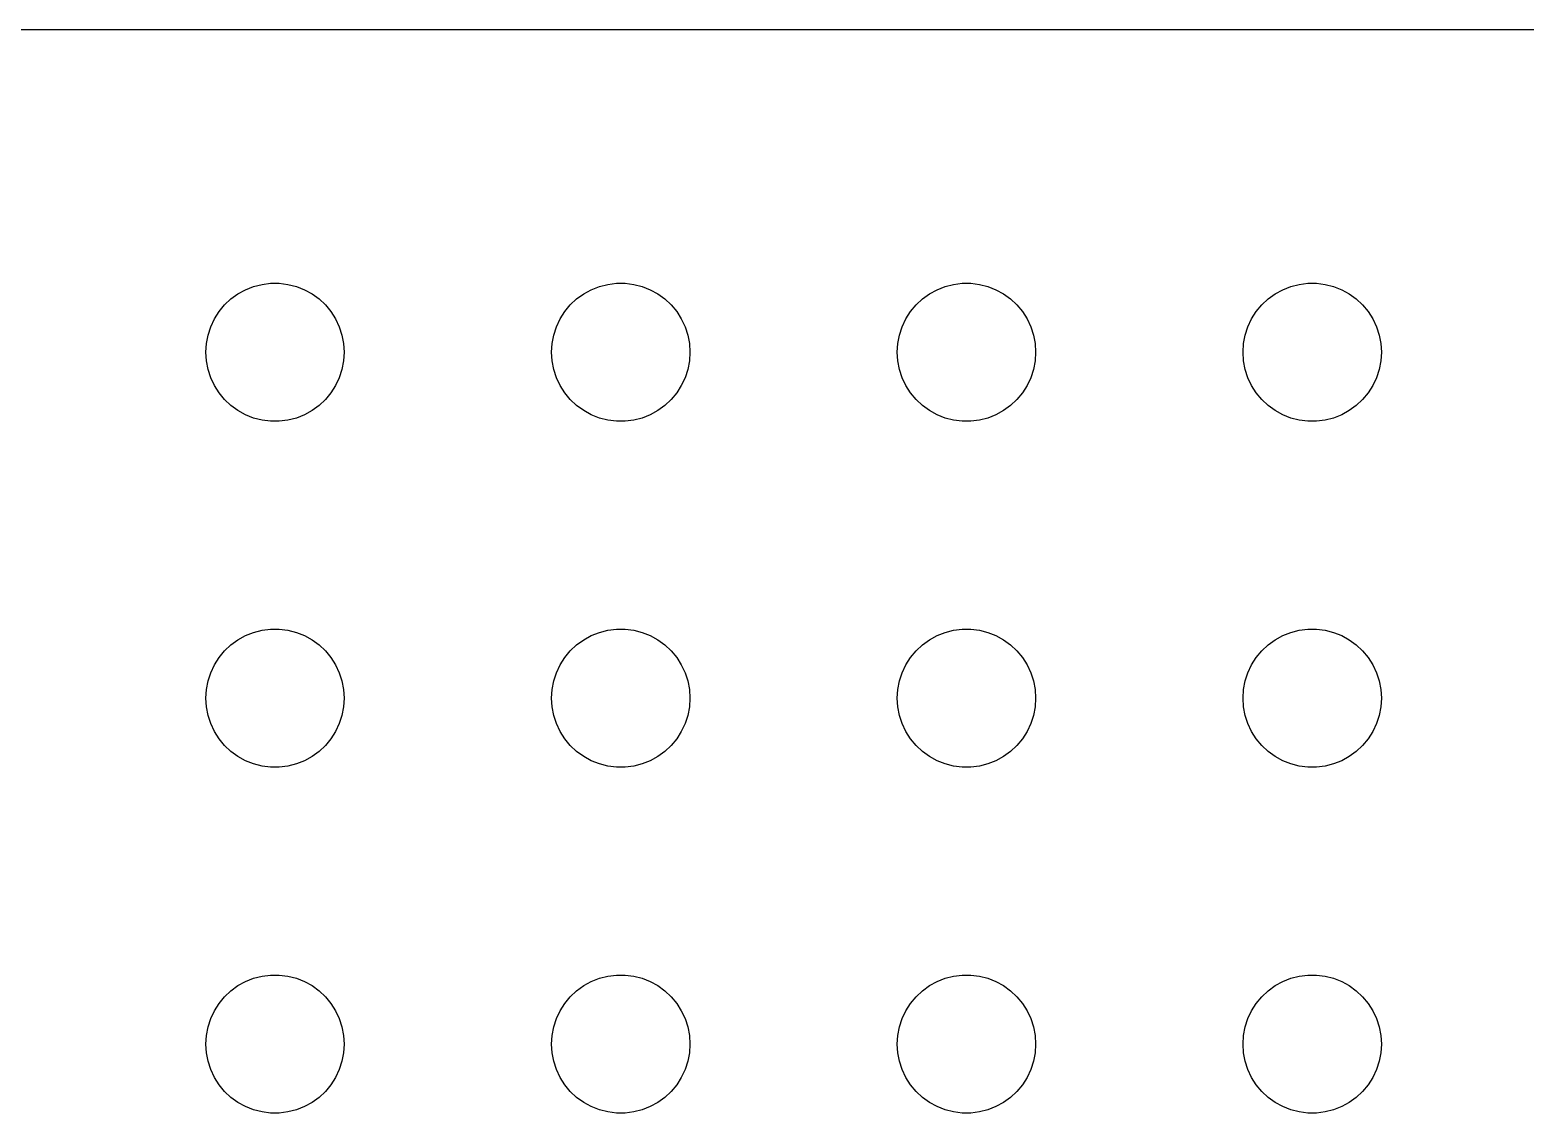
# Model space of a CAD drawing. Header units: metres. Extents: x -134 to 134, y 176 to 394.
# Drawn here: x 32.18 to 64.62, y 370.5 to 393.99 of the extents above; entities that cross this region are included whole.
import ezdxf

# ---------------------------------------------------------------- set-up
doc = ezdxf.new("R2010")
doc.units = ezdxf.units.M

msp = doc.modelspace()

# ---------------------------------------------------------------- linework, layer by layer
for p, q in [((129.814, 393.99), (-129.814, 393.99)), ((36.5439, 388.156), (36.6963, 388.266)), ((36.6963, 388.266), (36.8613, 388.357)), ((36.8613, 388.357), (37.0365, 388.427)), ((37.0365, 388.427), (37.2189, 388.473)), ((37.2189, 388.473), (37.4058, 388.497)), ((37.4058, 388.497), (37.5942, 388.497)), ((37.5942, 388.497), (37.7811, 388.473)), ((37.7811, 388.473), (37.9635, 388.427)), ((37.9635, 388.427), (38.1387, 388.357)), ((38.1387, 388.357), (38.3037, 388.266)), ((38.3037, 388.266), (38.4561, 388.156)), ((44.0439, 388.156), (44.1963, 388.266)), ((44.1963, 388.266), (44.3613, 388.357)), ((44.3613, 388.357), (44.5365, 388.427)), ((44.5365, 388.427), (44.7189, 388.473)), ((44.7189, 388.473), (44.9058, 388.497)), ((44.9058, 388.497), (45.0942, 388.497)), ((45.0942, 388.497), (45.2811, 388.473)), ((45.2811, 388.473), (45.4635, 388.427)), ((45.4635, 388.427), (45.6387, 388.357)), ((45.6387, 388.357), (45.8037, 388.266)), ((45.8037, 388.266), (45.9561, 388.156)), ((51.5439, 388.156), (51.6963, 388.266)), ((51.6963, 388.266), (51.8613, 388.357)), ((51.8613, 388.357), (52.0365, 388.427)), ((52.0365, 388.427), (52.2189, 388.473)), ((52.2189, 388.473), (52.4058, 388.497)), ((52.4058, 388.497), (52.5942, 388.497)), ((52.5942, 388.497), (52.7811, 388.473)), ((52.7811, 388.473), (52.9635, 388.427)), ((52.9635, 388.427), (53.1387, 388.357)), ((53.1387, 388.357), (53.3037, 388.266)), ((53.3037, 388.266), (53.4561, 388.156)), ((59.0439, 388.156), (59.1963, 388.266)), ((59.1963, 388.266), (59.3613, 388.357)), ((59.3613, 388.357), (59.5365, 388.427)), ((59.5365, 388.427), (59.7189, 388.473)), ((59.7189, 388.473), (59.9058, 388.497)), ((59.9058, 388.497), (60.0942, 388.497)), ((60.0942, 388.497), (60.2811, 388.473)), ((60.2811, 388.473), (60.4635, 388.427)), ((60.4635, 388.427), (60.6387, 388.357)), ((60.6387, 388.357), (60.8037, 388.266)), ((60.8037, 388.266), (60.9561, 388.156)), ((36.2865, 387.882), (36.4065, 388.027)), ((36.4065, 388.027), (36.5439, 388.156)), ((38.4561, 388.156), (38.5934, 388.027)), ((38.5934, 388.027), (38.7135, 387.882)), ((43.7865, 387.882), (43.9065, 388.027)), ((43.9065, 388.027), (44.0439, 388.156)), ((45.9561, 388.156), (46.0934, 388.027)), ((46.0934, 388.027), (46.2135, 387.882)), ((51.2865, 387.882), (51.4065, 388.027)), ((51.4065, 388.027), (51.5439, 388.156)), ((53.4561, 388.156), (53.5934, 388.027)), ((53.5934, 388.027), (53.7135, 387.882)), ((58.7865, 387.882), (58.9065, 388.027)), ((58.9065, 388.027), (59.0439, 388.156)), ((60.9561, 388.156), (61.0934, 388.027)), ((61.0934, 388.027), (61.2135, 387.882)), ((36.1053, 387.552), (36.1855, 387.723)), ((36.1855, 387.723), (36.2865, 387.882)), ((38.7135, 387.882), (38.8145, 387.723)), ((38.8145, 387.723), (38.8947, 387.552)), ((43.6053, 387.552), (43.6855, 387.723)), ((43.6855, 387.723), (43.7865, 387.882)), ((46.2135, 387.882), (46.3145, 387.723)), ((46.3145, 387.723), (46.3947, 387.552)), ((51.1053, 387.552), (51.1855, 387.723)), ((51.1855, 387.723), (51.2865, 387.882)), ((53.7135, 387.882), (53.8145, 387.723)), ((53.8145, 387.723), (53.8947, 387.552)), ((58.6053, 387.552), (58.6855, 387.723)), ((58.6855, 387.723), (58.7865, 387.882)), ((61.2135, 387.882), (61.3145, 387.723)), ((61.3145, 387.723), (61.3947, 387.552)), ((36.0118, 387.188), (36.0471, 387.373)), ((36.0471, 387.373), (36.1053, 387.552)), ((38.8947, 387.552), (38.9529, 387.373)), ((38.9529, 387.373), (38.9882, 387.188)), ((43.5118, 387.188), (43.5471, 387.373)), ((43.5471, 387.373), (43.6053, 387.552)), ((46.3947, 387.552), (46.4529, 387.373)), ((46.4529, 387.373), (46.4882, 387.188)), ((51.0118, 387.188), (51.0471, 387.373)), ((51.0471, 387.373), (51.1053, 387.552)), ((53.8947, 387.552), (53.9529, 387.373)), ((53.9529, 387.373), (53.9882, 387.188)), ((58.5118, 387.188), (58.5471, 387.373)), ((58.5471, 387.373), (58.6053, 387.552)), ((61.3947, 387.552), (61.4529, 387.373)), ((61.4529, 387.373), (61.4882, 387.188)), ((36, 387), (36.0118, 387.188)), ((36.0118, 386.812), (36, 387)), ((38.9882, 387.188), (39, 387)), ((39, 387), (38.9882, 386.812)), ((43.5, 387), (43.5118, 387.188)), ((43.5118, 386.812), (43.5, 387)), ((46.4882, 387.188), (46.5, 387)), ((46.5, 387), (46.4882, 386.812)), ((51, 387), (51.0118, 387.188)), ((51.0118, 386.812), (51, 387)), ((53.9882, 387.188), (54, 387)), ((54, 387), (53.9882, 386.812)), ((58.5, 387), (58.5118, 387.188)), ((58.5118, 386.812), (58.5, 387)), ((61.4882, 387.188), (61.5, 387)), ((61.5, 387), (61.4882, 386.812)), ((36.0471, 386.627), (36.0118, 386.812)), ((36.1053, 386.448), (36.0471, 386.627)), ((38.9529, 386.627), (38.8947, 386.448)), ((38.9882, 386.812), (38.9529, 386.627)), ((43.5471, 386.627), (43.5118, 386.812)), ((43.6053, 386.448), (43.5471, 386.627)), ((46.4529, 386.627), (46.3947, 386.448)), ((46.4882, 386.812), (46.4529, 386.627)), ((51.0471, 386.627), (51.0118, 386.812)), ((51.1053, 386.448), (51.0471, 386.627)), ((53.9529, 386.627), (53.8947, 386.448)), ((53.9882, 386.812), (53.9529, 386.627)), ((58.5471, 386.627), (58.5118, 386.812)), ((58.6053, 386.448), (58.5471, 386.627)), ((61.4529, 386.627), (61.3947, 386.448)), ((61.4882, 386.812), (61.4529, 386.627)), ((36.1855, 386.277), (36.1053, 386.448)), ((38.8947, 386.448), (38.8145, 386.277)), ((43.6855, 386.277), (43.6053, 386.448)), ((46.3947, 386.448), (46.3145, 386.277)), ((51.1855, 386.277), (51.1053, 386.448)), ((53.8947, 386.448), (53.8145, 386.277)), ((58.6855, 386.277), (58.6053, 386.448)), ((61.3947, 386.448), (61.3145, 386.277)), ((36.2865, 386.118), (36.1855, 386.277)), ((36.4065, 385.973), (36.2865, 386.118)), ((36.5439, 385.844), (36.4065, 385.973)), ((38.5934, 385.973), (38.4561, 385.844)), ((38.7135, 386.118), (38.5934, 385.973)), ((38.8145, 386.277), (38.7135, 386.118)), ((43.7865, 386.118), (43.6855, 386.277)), ((43.9065, 385.973), (43.7865, 386.118)), ((44.0439, 385.844), (43.9065, 385.973)), ((46.0934, 385.973), (45.9561, 385.844)), ((46.2135, 386.118), (46.0934, 385.973)), ((46.3145, 386.277), (46.2135, 386.118)), ((51.2865, 386.118), (51.1855, 386.277)), ((51.4065, 385.973), (51.2865, 386.118)), ((51.5439, 385.844), (51.4065, 385.973)), ((53.5934, 385.973), (53.4561, 385.844)), ((53.7135, 386.118), (53.5934, 385.973)), ((53.8145, 386.277), (53.7135, 386.118)), ((58.7865, 386.118), (58.6855, 386.277)), ((58.9065, 385.973), (58.7865, 386.118)), ((59.0439, 385.844), (58.9065, 385.973)), ((61.0934, 385.973), (60.9561, 385.844)), ((61.2135, 386.118), (61.0934, 385.973)), ((61.3145, 386.277), (61.2135, 386.118)), ((36.6963, 385.734), (36.5439, 385.844)), ((36.8613, 385.643), (36.6963, 385.734)), ((37.0365, 385.573), (36.8613, 385.643)), ((38.1387, 385.643), (37.9635, 385.573)), ((38.3037, 385.734), (38.1387, 385.643)), ((38.4561, 385.844), (38.3037, 385.734)), ((44.1963, 385.734), (44.0439, 385.844)), ((44.3613, 385.643), (44.1963, 385.734)), ((44.5365, 385.573), (44.3613, 385.643)), ((45.6387, 385.643), (45.4635, 385.573)), ((45.8037, 385.734), (45.6387, 385.643)), ((45.9561, 385.844), (45.8037, 385.734)), ((51.6963, 385.734), (51.5439, 385.844)), ((51.8613, 385.643), (51.6963, 385.734)), ((52.0365, 385.573), (51.8613, 385.643)), ((53.1387, 385.643), (52.9635, 385.573)), ((53.3037, 385.734), (53.1387, 385.643)), ((53.4561, 385.844), (53.3037, 385.734)), ((59.1963, 385.734), (59.0439, 385.844)), ((59.3613, 385.643), (59.1963, 385.734)), ((59.5365, 385.573), (59.3613, 385.643)), ((60.6387, 385.643), (60.4635, 385.573)), ((60.8037, 385.734), (60.6387, 385.643)), ((60.9561, 385.844), (60.8037, 385.734)), ((37.2189, 385.527), (37.0365, 385.573)), ((37.4058, 385.503), (37.2189, 385.527)), ((37.5942, 385.503), (37.4058, 385.503)), ((37.7811, 385.527), (37.5942, 385.503)), ((37.9635, 385.573), (37.7811, 385.527)), ((44.7189, 385.527), (44.5365, 385.573)), ((44.9058, 385.503), (44.7189, 385.527)), ((45.0942, 385.503), (44.9058, 385.503)), ((45.2811, 385.527), (45.0942, 385.503)), ((45.4635, 385.573), (45.2811, 385.527)), ((52.2189, 385.527), (52.0365, 385.573)), ((52.4058, 385.503), (52.2189, 385.527)), ((52.5942, 385.503), (52.4058, 385.503)), ((52.7811, 385.527), (52.5942, 385.503)), ((52.9635, 385.573), (52.7811, 385.527)), ((59.7189, 385.527), (59.5365, 385.573)), ((59.9058, 385.503), (59.7189, 385.527)), ((60.0942, 385.503), (59.9058, 385.503)), ((60.2811, 385.527), (60.0942, 385.503)), ((60.4635, 385.573), (60.2811, 385.527)), ((36.6963, 380.766), (36.8613, 380.857)), ((36.8613, 380.857), (37.0365, 380.927)), ((37.0365, 380.927), (37.2189, 380.973)), ((37.2189, 380.973), (37.4058, 380.997)), ((37.4058, 380.997), (37.5942, 380.997)), ((37.5942, 380.997), (37.7811, 380.973)), ((37.7811, 380.973), (37.9635, 380.927)), ((37.9635, 380.927), (38.1387, 380.857)), ((38.1387, 380.857), (38.3037, 380.766)), ((44.1963, 380.766), (44.3613, 380.857)), ((44.3613, 380.857), (44.5365, 380.927)), ((44.5365, 380.927), (44.7189, 380.973)), ((44.7189, 380.973), (44.9058, 380.997)), ((44.9058, 380.997), (45.0942, 380.997)), ((45.0942, 380.997), (45.2811, 380.973)), ((45.2811, 380.973), (45.4635, 380.927)), ((45.4635, 380.927), (45.6387, 380.857)), ((45.6387, 380.857), (45.8037, 380.766)), ((51.6963, 380.766), (51.8613, 380.857)), ((51.8613, 380.857), (52.0365, 380.927)), ((52.0365, 380.927), (52.2189, 380.973)), ((52.2189, 380.973), (52.4058, 380.997)), ((52.4058, 380.997), (52.5942, 380.997)), ((52.5942, 380.997), (52.7811, 380.973)), ((52.7811, 380.973), (52.9635, 380.927)), ((52.9635, 380.927), (53.1387, 380.857)), ((53.1387, 380.857), (53.3037, 380.766)), ((59.1963, 380.766), (59.3613, 380.857)), ((59.3613, 380.857), (59.5365, 380.927)), ((59.5365, 380.927), (59.7189, 380.973)), ((59.7189, 380.973), (59.9058, 380.997)), ((59.9058, 380.997), (60.0942, 380.997)), ((60.0942, 380.997), (60.2811, 380.973)), ((60.2811, 380.973), (60.4635, 380.927)), ((60.4635, 380.927), (60.6387, 380.857)), ((60.6387, 380.857), (60.8037, 380.766)), ((36.2865, 380.382), (36.4065, 380.527)), ((36.4065, 380.527), (36.5439, 380.656)), ((36.5439, 380.656), (36.6963, 380.766)), ((38.3037, 380.766), (38.4561, 380.656)), ((38.4561, 380.656), (38.5934, 380.527)), ((38.5934, 380.527), (38.7135, 380.382)), ((43.7865, 380.382), (43.9065, 380.527)), ((43.9065, 380.527), (44.0439, 380.656)), ((44.0439, 380.656), (44.1963, 380.766)), ((45.8037, 380.766), (45.9561, 380.656)), ((45.9561, 380.656), (46.0934, 380.527)), ((46.0934, 380.527), (46.2135, 380.382)), ((51.2865, 380.382), (51.4065, 380.527)), ((51.4065, 380.527), (51.5439, 380.656)), ((51.5439, 380.656), (51.6963, 380.766)), ((53.3037, 380.766), (53.4561, 380.656)), ((53.4561, 380.656), (53.5934, 380.527)), ((53.5934, 380.527), (53.7135, 380.382)), ((58.7865, 380.382), (58.9065, 380.527)), ((58.9065, 380.527), (59.0439, 380.656)), ((59.0439, 380.656), (59.1963, 380.766)), ((60.8037, 380.766), (60.9561, 380.656)), ((60.9561, 380.656), (61.0934, 380.527)), ((61.0934, 380.527), (61.2135, 380.382)), ((36.1053, 380.052), (36.1855, 380.223)), ((36.1855, 380.223), (36.2865, 380.382)), ((38.7135, 380.382), (38.8145, 380.223)), ((38.8145, 380.223), (38.8947, 380.052)), ((43.6053, 380.052), (43.6855, 380.223)), ((43.6855, 380.223), (43.7865, 380.382)), ((46.2135, 380.382), (46.3145, 380.223)), ((46.3145, 380.223), (46.3947, 380.052)), ((51.1053, 380.052), (51.1855, 380.223)), ((51.1855, 380.223), (51.2865, 380.382)), ((53.7135, 380.382), (53.8145, 380.223)), ((53.8145, 380.223), (53.8947, 380.052)), ((58.6053, 380.052), (58.6855, 380.223)), ((58.6855, 380.223), (58.7865, 380.382)), ((61.2135, 380.382), (61.3145, 380.223)), ((61.3145, 380.223), (61.3947, 380.052)), ((36.0118, 379.688), (36.0471, 379.873)), ((36.0471, 379.873), (36.1053, 380.052)), ((38.8947, 380.052), (38.9529, 379.873)), ((38.9529, 379.873), (38.9882, 379.688)), ((43.5118, 379.688), (43.5471, 379.873)), ((43.5471, 379.873), (43.6053, 380.052)), ((46.3947, 380.052), (46.4529, 379.873)), ((46.4529, 379.873), (46.4882, 379.688)), ((51.0118, 379.688), (51.0471, 379.873)), ((51.0471, 379.873), (51.1053, 380.052)), ((53.8947, 380.052), (53.9529, 379.873)), ((53.9529, 379.873), (53.9882, 379.688)), ((58.5118, 379.688), (58.5471, 379.873)), ((58.5471, 379.873), (58.6053, 380.052)), ((61.3947, 380.052), (61.4529, 379.873)), ((61.4529, 379.873), (61.4882, 379.688)), ((36, 379.5), (36.0118, 379.688)), ((36.0118, 379.312), (36, 379.5)), ((38.9882, 379.688), (39, 379.5)), ((39, 379.5), (38.9882, 379.312)), ((43.5, 379.5), (43.5118, 379.688)), ((43.5118, 379.312), (43.5, 379.5)), ((46.4882, 379.688), (46.5, 379.5)), ((46.5, 379.5), (46.4882, 379.312)), ((51, 379.5), (51.0118, 379.688)), ((51.0118, 379.312), (51, 379.5)), ((53.9882, 379.688), (54, 379.5)), ((54, 379.5), (53.9882, 379.312)), ((58.5, 379.5), (58.5118, 379.688)), ((58.5118, 379.312), (58.5, 379.5)), ((61.4882, 379.688), (61.5, 379.5)), ((61.5, 379.5), (61.4882, 379.312)), ((36.0471, 379.127), (36.0118, 379.312)), ((38.9882, 379.312), (38.9529, 379.127)), ((43.5471, 379.127), (43.5118, 379.312)), ((46.4882, 379.312), (46.4529, 379.127)), ((51.0471, 379.127), (51.0118, 379.312)), ((53.9882, 379.312), (53.9529, 379.127)), ((58.5471, 379.127), (58.5118, 379.312)), ((61.4882, 379.312), (61.4529, 379.127)), ((36.1053, 378.948), (36.0471, 379.127)), ((36.1855, 378.777), (36.1053, 378.948)), ((38.8947, 378.948), (38.8145, 378.777)), ((38.9529, 379.127), (38.8947, 378.948)), ((43.6053, 378.948), (43.5471, 379.127)), ((43.6855, 378.777), (43.6053, 378.948)), ((46.3947, 378.948), (46.3145, 378.777)), ((46.4529, 379.127), (46.3947, 378.948)), ((51.1053, 378.948), (51.0471, 379.127)), ((51.1855, 378.777), (51.1053, 378.948)), ((53.8947, 378.948), (53.8145, 378.777)), ((53.9529, 379.127), (53.8947, 378.948)), ((58.6053, 378.948), (58.5471, 379.127)), ((58.6855, 378.777), (58.6053, 378.948)), ((61.3947, 378.948), (61.3145, 378.777)), ((61.4529, 379.127), (61.3947, 378.948)), ((36.2865, 378.618), (36.1855, 378.777)), ((36.4065, 378.473), (36.2865, 378.618)), ((38.7135, 378.618), (38.5934, 378.473)), ((38.8145, 378.777), (38.7135, 378.618)), ((43.7865, 378.618), (43.6855, 378.777)), ((43.9065, 378.473), (43.7865, 378.618)), ((46.2135, 378.618), (46.0934, 378.473)), ((46.3145, 378.777), (46.2135, 378.618)), ((51.2865, 378.618), (51.1855, 378.777)), ((51.4065, 378.473), (51.2865, 378.618)), ((53.7135, 378.618), (53.5934, 378.473)), ((53.8145, 378.777), (53.7135, 378.618)), ((58.7865, 378.618), (58.6855, 378.777)), ((58.9065, 378.473), (58.7865, 378.618)), ((61.2135, 378.618), (61.0934, 378.473)), ((61.3145, 378.777), (61.2135, 378.618)), ((36.5439, 378.344), (36.4065, 378.473)), ((36.6963, 378.234), (36.5439, 378.344)), ((36.8613, 378.143), (36.6963, 378.234)), ((38.3037, 378.234), (38.1387, 378.143)), ((38.4561, 378.344), (38.3037, 378.234)), ((38.5934, 378.473), (38.4561, 378.344)), ((44.0439, 378.344), (43.9065, 378.473)), ((44.1963, 378.234), (44.0439, 378.344)), ((44.3613, 378.143), (44.1963, 378.234)), ((45.8037, 378.234), (45.6387, 378.143)), ((45.9561, 378.344), (45.8037, 378.234)), ((46.0934, 378.473), (45.9561, 378.344)), ((51.5439, 378.344), (51.4065, 378.473)), ((51.6963, 378.234), (51.5439, 378.344)), ((51.8613, 378.143), (51.6963, 378.234)), ((53.3037, 378.234), (53.1387, 378.143)), ((53.4561, 378.344), (53.3037, 378.234)), ((53.5934, 378.473), (53.4561, 378.344)), ((59.0439, 378.344), (58.9065, 378.473)), ((59.1963, 378.234), (59.0439, 378.344)), ((59.3613, 378.143), (59.1963, 378.234)), ((60.8037, 378.234), (60.6387, 378.143)), ((60.9561, 378.344), (60.8037, 378.234)), ((61.0934, 378.473), (60.9561, 378.344)), ((37.0365, 378.073), (36.8613, 378.143)), ((37.2189, 378.027), (37.0365, 378.073)), ((37.4058, 378.003), (37.2189, 378.027)), ((37.5942, 378.003), (37.4058, 378.003)), ((37.7811, 378.027), (37.5942, 378.003)), ((37.9635, 378.073), (37.7811, 378.027)), ((38.1387, 378.143), (37.9635, 378.073)), ((44.5365, 378.073), (44.3613, 378.143)), ((44.7189, 378.027), (44.5365, 378.073)), ((44.9058, 378.003), (44.7189, 378.027)), ((45.0942, 378.003), (44.9058, 378.003)), ((45.2811, 378.027), (45.0942, 378.003)), ((45.4635, 378.073), (45.2811, 378.027)), ((45.6387, 378.143), (45.4635, 378.073)), ((52.0365, 378.073), (51.8613, 378.143)), ((52.2189, 378.027), (52.0365, 378.073)), ((52.4058, 378.003), (52.2189, 378.027)), ((52.5942, 378.003), (52.4058, 378.003)), ((52.7811, 378.027), (52.5942, 378.003)), ((52.9635, 378.073), (52.7811, 378.027)), ((53.1387, 378.143), (52.9635, 378.073)), ((59.5365, 378.073), (59.3613, 378.143)), ((59.7189, 378.027), (59.5365, 378.073)), ((59.9058, 378.003), (59.7189, 378.027)), ((60.0942, 378.003), (59.9058, 378.003)), ((60.2811, 378.027), (60.0942, 378.003)), ((60.4635, 378.073), (60.2811, 378.027)), ((60.6387, 378.143), (60.4635, 378.073)), ((36.6963, 373.266), (36.8613, 373.357)), ((36.8613, 373.357), (37.0365, 373.427)), ((37.0365, 373.427), (37.2189, 373.473)), ((37.2189, 373.473), (37.4058, 373.497)), ((37.4058, 373.497), (37.5942, 373.497)), ((37.5942, 373.497), (37.7811, 373.473)), ((37.7811, 373.473), (37.9635, 373.427)), ((37.9635, 373.427), (38.1387, 373.357)), ((38.1387, 373.357), (38.3037, 373.266)), ((44.1963, 373.266), (44.3613, 373.357)), ((44.3613, 373.357), (44.5365, 373.427)), ((44.5365, 373.427), (44.7189, 373.473)), ((44.7189, 373.473), (44.9058, 373.497)), ((44.9058, 373.497), (45.0942, 373.497)), ((45.0942, 373.497), (45.2811, 373.473)), ((45.2811, 373.473), (45.4635, 373.427)), ((45.4635, 373.427), (45.6387, 373.357)), ((45.6387, 373.357), (45.8037, 373.266)), ((51.6963, 373.266), (51.8613, 373.357)), ((51.8613, 373.357), (52.0365, 373.427)), ((52.0365, 373.427), (52.2189, 373.473)), ((52.2189, 373.473), (52.4058, 373.497)), ((52.4058, 373.497), (52.5942, 373.497)), ((52.5942, 373.497), (52.7811, 373.473)), ((52.7811, 373.473), (52.9635, 373.427)), ((52.9635, 373.427), (53.1387, 373.357)), ((53.1387, 373.357), (53.3037, 373.266)), ((59.1963, 373.266), (59.3613, 373.357)), ((59.3613, 373.357), (59.5365, 373.427)), ((59.5365, 373.427), (59.7189, 373.473)), ((59.7189, 373.473), (59.9058, 373.497)), ((59.9058, 373.497), (60.0942, 373.497)), ((60.0942, 373.497), (60.2811, 373.473)), ((60.2811, 373.473), (60.4635, 373.427)), ((60.4635, 373.427), (60.6387, 373.357)), ((60.6387, 373.357), (60.8037, 373.266)), ((36.2865, 372.882), (36.4065, 373.027)), ((36.4065, 373.027), (36.5439, 373.156)), ((36.5439, 373.156), (36.6963, 373.266)), ((38.3037, 373.266), (38.4561, 373.156)), ((38.4561, 373.156), (38.5934, 373.027)), ((38.5934, 373.027), (38.7135, 372.882)), ((43.7865, 372.882), (43.9065, 373.027)), ((43.9065, 373.027), (44.0439, 373.156)), ((44.0439, 373.156), (44.1963, 373.266)), ((45.8037, 373.266), (45.9561, 373.156)), ((45.9561, 373.156), (46.0934, 373.027)), ((46.0934, 373.027), (46.2135, 372.882)), ((51.2865, 372.882), (51.4065, 373.027)), ((51.4065, 373.027), (51.5439, 373.156)), ((51.5439, 373.156), (51.6963, 373.266)), ((53.3037, 373.266), (53.4561, 373.156)), ((53.4561, 373.156), (53.5934, 373.027)), ((53.5934, 373.027), (53.7135, 372.882)), ((58.7865, 372.882), (58.9065, 373.027)), ((58.9065, 373.027), (59.0439, 373.156)), ((59.0439, 373.156), (59.1963, 373.266)), ((60.8037, 373.266), (60.9561, 373.156)), ((60.9561, 373.156), (61.0934, 373.027)), ((61.0934, 373.027), (61.2135, 372.882)), ((36.1053, 372.552), (36.1855, 372.723)), ((36.1855, 372.723), (36.2865, 372.882)), ((38.7135, 372.882), (38.8145, 372.723)), ((38.8145, 372.723), (38.8947, 372.552)), ((43.6053, 372.552), (43.6855, 372.723)), ((43.6855, 372.723), (43.7865, 372.882)), ((46.2135, 372.882), (46.3145, 372.723)), ((46.3145, 372.723), (46.3947, 372.552)), ((51.1053, 372.552), (51.1855, 372.723)), ((51.1855, 372.723), (51.2865, 372.882)), ((53.7135, 372.882), (53.8145, 372.723)), ((53.8145, 372.723), (53.8947, 372.552)), ((58.6053, 372.552), (58.6855, 372.723)), ((58.6855, 372.723), (58.7865, 372.882)), ((61.2135, 372.882), (61.3145, 372.723)), ((61.3145, 372.723), (61.3947, 372.552)), ((36.0118, 372.188), (36.0471, 372.373)), ((36.0471, 372.373), (36.1053, 372.552)), ((38.8947, 372.552), (38.9529, 372.373)), ((38.9529, 372.373), (38.9882, 372.188)), ((43.5118, 372.188), (43.5471, 372.373)), ((43.5471, 372.373), (43.6053, 372.552)), ((46.3947, 372.552), (46.4529, 372.373)), ((46.4529, 372.373), (46.4882, 372.188)), ((51.0118, 372.188), (51.0471, 372.373)), ((51.0471, 372.373), (51.1053, 372.552)), ((53.8947, 372.552), (53.9529, 372.373)), ((53.9529, 372.373), (53.9882, 372.188)), ((58.5118, 372.188), (58.5471, 372.373)), ((58.5471, 372.373), (58.6053, 372.552)), ((61.3947, 372.552), (61.4529, 372.373)), ((61.4529, 372.373), (61.4882, 372.188)), ((36, 372), (36.0118, 372.188)), ((38.9882, 372.188), (39, 372)), ((43.5, 372), (43.5118, 372.188)), ((46.4882, 372.188), (46.5, 372)), ((51, 372), (51.0118, 372.188)), ((53.9882, 372.188), (54, 372)), ((58.5, 372), (58.5118, 372.188)), ((61.4882, 372.188), (61.5, 372)), ((36.0118, 371.812), (36, 372)), ((36.0471, 371.627), (36.0118, 371.812)), ((38.9882, 371.812), (38.9529, 371.627)), ((39, 372), (38.9882, 371.812)), ((43.5118, 371.812), (43.5, 372)), ((43.5471, 371.627), (43.5118, 371.812)), ((46.4882, 371.812), (46.4529, 371.627)), ((46.5, 372), (46.4882, 371.812)), ((51.0118, 371.812), (51, 372)), ((51.0471, 371.627), (51.0118, 371.812)), ((53.9882, 371.812), (53.9529, 371.627)), ((54, 372), (53.9882, 371.812)), ((58.5118, 371.812), (58.5, 372)), ((58.5471, 371.627), (58.5118, 371.812)), ((61.4882, 371.812), (61.4529, 371.627)), ((61.5, 372), (61.4882, 371.812)), ((36.1053, 371.448), (36.0471, 371.627)), ((36.1855, 371.277), (36.1053, 371.448)), ((38.8947, 371.448), (38.8145, 371.277)), ((38.9529, 371.627), (38.8947, 371.448)), ((43.6053, 371.448), (43.5471, 371.627)), ((43.6855, 371.277), (43.6053, 371.448)), ((46.3947, 371.448), (46.3145, 371.277)), ((46.4529, 371.627), (46.3947, 371.448)), ((51.1053, 371.448), (51.0471, 371.627)), ((51.1855, 371.277), (51.1053, 371.448)), ((53.8947, 371.448), (53.8145, 371.277)), ((53.9529, 371.627), (53.8947, 371.448)), ((58.6053, 371.448), (58.5471, 371.627)), ((58.6855, 371.277), (58.6053, 371.448)), ((61.3947, 371.448), (61.3145, 371.277)), ((61.4529, 371.627), (61.3947, 371.448)), ((36.2865, 371.118), (36.1855, 371.277)), ((36.4065, 370.973), (36.2865, 371.118)), ((38.7135, 371.118), (38.5934, 370.973)), ((38.8145, 371.277), (38.7135, 371.118)), ((43.7865, 371.118), (43.6855, 371.277)), ((43.9065, 370.973), (43.7865, 371.118)), ((46.2135, 371.118), (46.0934, 370.973)), ((46.3145, 371.277), (46.2135, 371.118)), ((51.2865, 371.118), (51.1855, 371.277)), ((51.4065, 370.973), (51.2865, 371.118)), ((53.7135, 371.118), (53.5934, 370.973)), ((53.8145, 371.277), (53.7135, 371.118)), ((58.7865, 371.118), (58.6855, 371.277)), ((58.9065, 370.973), (58.7865, 371.118)), ((61.2135, 371.118), (61.0934, 370.973)), ((61.3145, 371.277), (61.2135, 371.118)), ((36.5439, 370.844), (36.4065, 370.973)), ((36.6963, 370.734), (36.5439, 370.844)), ((36.8613, 370.643), (36.6963, 370.734)), ((38.3037, 370.734), (38.1387, 370.643)), ((38.4561, 370.844), (38.3037, 370.734)), ((38.5934, 370.973), (38.4561, 370.844)), ((44.0439, 370.844), (43.9065, 370.973)), ((44.1963, 370.734), (44.0439, 370.844)), ((44.3613, 370.643), (44.1963, 370.734)), ((45.8037, 370.734), (45.6387, 370.643)), ((45.9561, 370.844), (45.8037, 370.734)), ((46.0934, 370.973), (45.9561, 370.844)), ((51.5439, 370.844), (51.4065, 370.973)), ((51.6963, 370.734), (51.5439, 370.844)), ((51.8613, 370.643), (51.6963, 370.734)), ((53.3037, 370.734), (53.1387, 370.643)), ((53.4561, 370.844), (53.3037, 370.734)), ((53.5934, 370.973), (53.4561, 370.844)), ((59.0439, 370.844), (58.9065, 370.973)), ((59.1963, 370.734), (59.0439, 370.844)), ((59.3613, 370.643), (59.1963, 370.734)), ((60.8037, 370.734), (60.6387, 370.643)), ((60.9561, 370.844), (60.8037, 370.734)), ((61.0934, 370.973), (60.9561, 370.844)), ((37.0365, 370.573), (36.8613, 370.643)), ((37.2189, 370.527), (37.0365, 370.573)), ((37.4058, 370.503), (37.2189, 370.527)), ((37.5942, 370.503), (37.4058, 370.503)), ((37.7811, 370.527), (37.5942, 370.503)), ((37.9635, 370.573), (37.7811, 370.527)), ((38.1387, 370.643), (37.9635, 370.573)), ((44.5365, 370.573), (44.3613, 370.643)), ((44.7189, 370.527), (44.5365, 370.573)), ((44.9058, 370.503), (44.7189, 370.527)), ((45.0942, 370.503), (44.9058, 370.503)), ((45.2811, 370.527), (45.0942, 370.503)), ((45.4635, 370.573), (45.2811, 370.527)), ((45.6387, 370.643), (45.4635, 370.573)), ((52.0365, 370.573), (51.8613, 370.643)), ((52.2189, 370.527), (52.0365, 370.573)), ((52.4058, 370.503), (52.2189, 370.527)), ((52.5942, 370.503), (52.4058, 370.503)), ((52.7811, 370.527), (52.5942, 370.503)), ((52.9635, 370.573), (52.7811, 370.527)), ((53.1387, 370.643), (52.9635, 370.573)), ((59.5365, 370.573), (59.3613, 370.643)), ((59.7189, 370.527), (59.5365, 370.573)), ((59.9058, 370.503), (59.7189, 370.527)), ((60.0942, 370.503), (59.9058, 370.503)), ((60.2811, 370.527), (60.0942, 370.503)), ((60.4635, 370.573), (60.2811, 370.527)), ((60.6387, 370.643), (60.4635, 370.573))]:
    msp.add_line(p, q)

doc.saveas('drawing.dxf')
